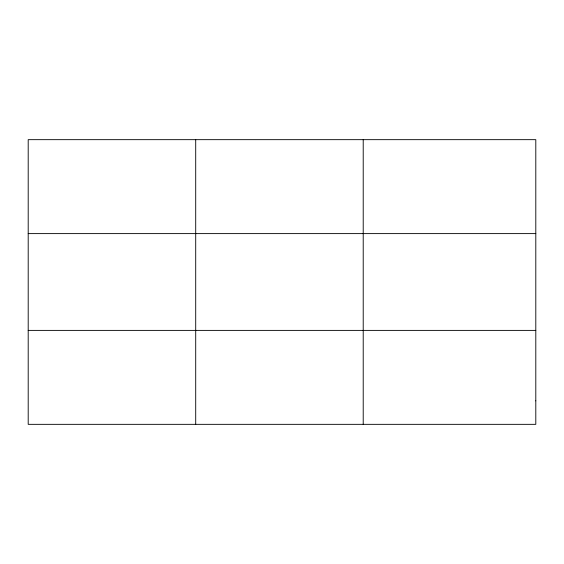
<?xml version="1.0" encoding="UTF-8"?>
<svg xmlns="http://www.w3.org/2000/svg" width="564" height="564" viewBox="0 0 564 564"><rect width="100%" height="100%" fill="white"/><g stroke="black" fill="none" stroke-linecap="round" stroke-linejoin="round"><path stroke-width="0.85" d="M195.708 139.66L195.708 424.339M363.216 139.66L363.216 424.339M28.2 233.609L535.8 233.609M28.2 330.391L535.8 330.391M535.8 400.849L535.8 424.339L28.2 424.339L28.2 139.66L535.8 139.66L535.8 400.849"/></g></svg>
